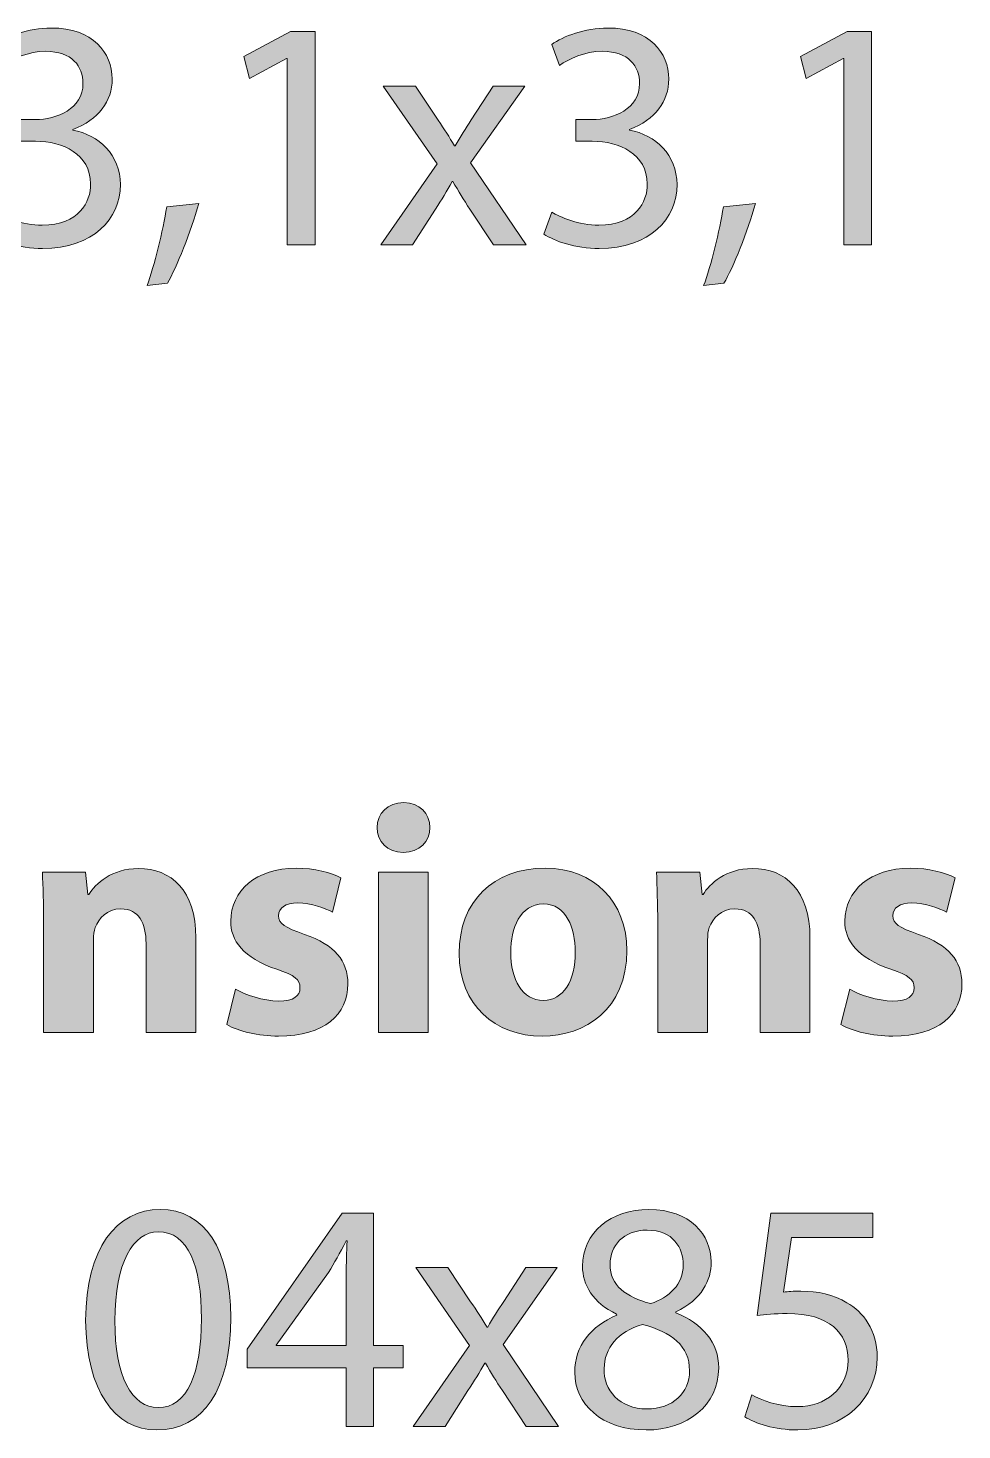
# Model space of a CAD drawing. Header units: inches. Extents: x 110 to 594, y -365 to 80.
# Drawn here: x 530.74 to 550.66, y -102.02 to -72.12 of the extents above; entities that cross this region are included whole.
import ezdxf

# ---------------------------------------------------------------- set-up
doc = ezdxf.new("R2010")
doc.units = ezdxf.units.IN
doc.header["$MEASUREMENT"] = 0
doc.layers.add('description', color=7, linetype='Continuous')

# ---------------------------------------------------------------- blocks, each defined once
blk = doc.blocks.new('block 25')
at = {"layer": 'description'}
h = blk.add_hatch(color=252, dxfattribs=at)
h.dxf.hatch_style = 2
edge = h.paths.add_edge_path()
edge.add_spline(control_points=[(530.034, -76.042), (530.209, -76.147), (530.607, -76.322), (531.041, -76.322), (531.825, -76.322), (532.077, -75.825), (532.07, -75.44), (532.063, -74.804), (531.489, -74.531), (530.894, -74.531), (530.894, -74.531), (530.552, -74.531), (530.552, -74.531), (530.552, -74.531), (530.552, -74.069), (530.552, -74.069), (530.552, -74.069), (530.894, -74.069), (530.894, -74.069), (531.342, -74.069), (531.909, -73.838), (531.909, -73.299), (531.909, -72.935), (531.678, -72.613), (531.111, -72.613), (530.748, -72.613), (530.398, -72.774), (530.202, -72.914), (530.202, -72.914), (530.034, -72.466), (530.034, -72.466), (530.278, -72.291), (530.74, -72.116), (531.23, -72.116), (532.126, -72.116), (532.532, -72.648), (532.532, -73.201), (532.532, -73.677), (532.245, -74.076), (531.692, -74.279), (531.692, -74.279), (531.692, -74.293), (531.692, -74.293), (532.252, -74.398), (532.7, -74.818), (532.707, -75.454), (532.707, -76.182), (532.133, -76.819), (531.048, -76.819), (530.537, -76.819), (530.09, -76.658), (529.866, -76.511), (529.866, -76.511), (530.034, -76.042), (530.034, -76.042)], knot_values=[0, 0, 0, 0, 1, 1, 1, 2, 2, 2, 3, 3, 3, 4, 4, 4, 5, 5, 5, 6, 6, 6, 7, 7, 7, 8, 8, 8, 9, 9, 9, 10, 10, 10, 11, 11, 11, 12, 12, 12, 13, 13, 13, 14, 14, 14, 15, 15, 15, 16, 16, 16, 17, 17, 17, 18, 18, 18, 18], degree=3, periodic=1)
h = blk.add_hatch(color=252, dxfattribs=at)
h.dxf.hatch_style = 2
h.paths.add_polyline_path([(536.263, -72.767), (536.249, -72.767), (535.458, -73.194), (535.339, -72.725), (536.333, -72.193), (536.858, -72.193), (536.858, -76.742), (536.263, -76.742)])
h = blk.add_hatch(color=252, dxfattribs=at)
h.dxf.hatch_style = 2
edge = h.paths.add_edge_path()
edge.add_spline(control_points=[(541.905, -76.042), (542.08, -76.147), (542.479, -76.322), (542.913, -76.322), (543.696, -76.322), (543.949, -75.825), (543.942, -75.44), (543.934, -74.804), (543.361, -74.531), (542.766, -74.531), (542.766, -74.531), (542.423, -74.531), (542.423, -74.531), (542.423, -74.531), (542.423, -74.069), (542.423, -74.069), (542.423, -74.069), (542.766, -74.069), (542.766, -74.069), (543.214, -74.069), (543.78, -73.838), (543.78, -73.299), (543.78, -72.935), (543.55, -72.613), (542.983, -72.613), (542.619, -72.613), (542.269, -72.774), (542.073, -72.914), (542.073, -72.914), (541.905, -72.466), (541.905, -72.466), (542.15, -72.291), (542.612, -72.116), (543.102, -72.116), (543.997, -72.116), (544.403, -72.648), (544.403, -73.201), (544.403, -73.677), (544.117, -74.076), (543.563, -74.279), (543.563, -74.279), (543.563, -74.293), (543.563, -74.293), (544.124, -74.398), (544.571, -74.818), (544.578, -75.454), (544.578, -76.182), (544.004, -76.819), (542.92, -76.819), (542.409, -76.819), (541.961, -76.658), (541.737, -76.511), (541.737, -76.511), (541.905, -76.042), (541.905, -76.042)], knot_values=[0, 0, 0, 0, 1, 1, 1, 2, 2, 2, 3, 3, 3, 4, 4, 4, 5, 5, 5, 6, 6, 6, 7, 7, 7, 8, 8, 8, 9, 9, 9, 10, 10, 10, 11, 11, 11, 12, 12, 12, 13, 13, 13, 14, 14, 14, 15, 15, 15, 16, 16, 16, 17, 17, 17, 18, 18, 18, 18], degree=3, periodic=1)
h = blk.add_hatch(color=252, dxfattribs=at)
h.dxf.hatch_style = 2
h.paths.add_polyline_path([(548.134, -72.767), (548.121, -72.767), (547.33, -73.194), (547.211, -72.725), (548.205, -72.193), (548.729, -72.193), (548.729, -76.742), (548.134, -76.742)])
h = blk.add_hatch(color=252, dxfattribs=at)
h.dxf.hatch_style = 2
edge = h.paths.add_edge_path()
edge.add_spline(control_points=[(539, -73.355), (539, -73.355), (539.483, -74.083), (539.483, -74.083), (539.616, -74.272), (539.721, -74.44), (539.833, -74.629), (539.833, -74.629), (539.847, -74.629), (539.847, -74.629), (539.959, -74.433), (540.071, -74.258), (540.19, -74.076), (540.19, -74.076), (540.658, -73.355), (540.658, -73.355), (540.658, -73.355), (541.33, -73.355), (541.33, -73.355), (541.33, -73.355), (540.175, -74.993), (540.175, -74.993), (540.175, -74.993), (541.359, -76.742), (541.359, -76.742), (541.359, -76.742), (540.665, -76.742), (540.665, -76.742), (540.665, -76.742), (540.162, -75.979), (540.162, -75.979), (540.029, -75.783), (539.917, -75.594), (539.798, -75.391), (539.798, -75.391), (539.784, -75.391), (539.784, -75.391), (539.672, -75.594), (539.56, -75.776), (539.427, -75.979), (539.427, -75.979), (538.937, -76.742), (538.937, -76.742), (538.937, -76.742), (538.258, -76.742), (538.258, -76.742), (538.258, -76.742), (539.462, -75.014), (539.462, -75.014), (539.462, -75.014), (538.314, -73.355), (538.314, -73.355), (538.314, -73.355), (539, -73.355), (539, -73.355)], knot_values=[0, 0, 0, 0, 1, 1, 1, 2, 2, 2, 3, 3, 3, 4, 4, 4, 5, 5, 5, 6, 6, 6, 7, 7, 7, 8, 8, 8, 9, 9, 9, 10, 10, 10, 11, 11, 11, 12, 12, 12, 13, 13, 13, 14, 14, 14, 15, 15, 15, 16, 16, 16, 17, 17, 17, 18, 18, 18, 18], degree=3, periodic=1)
h = blk.add_hatch(color=252, dxfattribs=at)
h.dxf.hatch_style = 2
edge = h.paths.add_edge_path()
edge.add_spline(control_points=[(533.275, -77.61), (533.429, -77.19), (533.617, -76.441), (533.695, -75.93), (533.695, -75.93), (534.38, -75.86), (534.38, -75.86), (534.212, -76.455), (533.904, -77.232), (533.708, -77.561), (533.708, -77.561), (533.275, -77.61), (533.275, -77.61)], knot_values=[0, 0, 0, 0, 1, 1, 1, 2, 2, 2, 3, 3, 3, 4, 4, 4, 4], degree=3, periodic=1)
h = blk.add_hatch(color=252, dxfattribs=at)
h.dxf.hatch_style = 2
edge = h.paths.add_edge_path()
edge.add_spline(control_points=[(545.146, -77.61), (545.3, -77.19), (545.489, -76.441), (545.566, -75.93), (545.566, -75.93), (546.252, -75.86), (546.252, -75.86), (546.084, -76.455), (545.776, -77.232), (545.58, -77.561), (545.58, -77.561), (545.146, -77.61), (545.146, -77.61)], knot_values=[0, 0, 0, 0, 1, 1, 1, 2, 2, 2, 3, 3, 3, 4, 4, 4, 4], degree=3, periodic=1)
h = blk.add_hatch(color=252, dxfattribs=at)
h.dxf.hatch_style = 2
edge = h.paths.add_edge_path()
edge.add_spline(control_points=[(539.309, -89.168), (539.309, -89.462), (539.092, -89.7), (538.735, -89.7), (538.399, -89.7), (538.182, -89.462), (538.182, -89.168), (538.182, -88.867), (538.406, -88.637), (538.749, -88.637), (539.092, -88.637), (539.302, -88.867), (539.309, -89.168)], knot_values=[0, 0, 0, 0, 1, 1, 1, 2, 2, 2, 3, 3, 3, 4, 4, 4, 4], degree=3, periodic=1)
h.paths.add_polyline_path([(538.21, -93.542), (538.21, -90.12), (539.274, -90.12), (539.274, -93.542)])
h = blk.add_hatch(color=252, dxfattribs=at)
h.dxf.hatch_style = 2
edge = h.paths.add_edge_path()
edge.add_spline(control_points=[(531.07, -91.212), (531.07, -90.785), (531.056, -90.428), (531.043, -90.12), (531.043, -90.12), (531.966, -90.12), (531.966, -90.12), (531.966, -90.12), (532.015, -90.596), (532.015, -90.596), (532.015, -90.596), (532.036, -90.596), (532.036, -90.596), (532.176, -90.372), (532.519, -90.043), (533.093, -90.043), (533.792, -90.043), (534.317, -90.512), (534.317, -91.52), (534.317, -91.52), (534.317, -93.542), (534.317, -93.542), (534.317, -93.542), (533.254, -93.542), (533.254, -93.542), (533.254, -93.542), (533.254, -91.646), (533.254, -91.646), (533.254, -91.205), (533.1, -90.904), (532.715, -90.904), (532.421, -90.904), (532.246, -91.107), (532.169, -91.303), (532.141, -91.373), (532.134, -91.471), (532.134, -91.569), (532.134, -91.569), (532.134, -93.542), (532.134, -93.542), (532.134, -93.542), (531.07, -93.542), (531.07, -93.542), (531.07, -93.542), (531.07, -91.212), (531.07, -91.212)], knot_values=[0, 0, 0, 0, 1, 1, 1, 2, 2, 2, 3, 3, 3, 4, 4, 4, 5, 5, 5, 6, 6, 6, 7, 7, 7, 8, 8, 8, 9, 9, 9, 10, 10, 10, 11, 11, 11, 12, 12, 12, 13, 13, 13, 14, 14, 14, 15, 15, 15, 15], degree=3, periodic=1)
h = blk.add_hatch(color=252, dxfattribs=at)
h.dxf.hatch_style = 2
edge = h.paths.add_edge_path()
edge.add_spline(control_points=[(535.165, -92.618), (535.361, -92.737), (535.767, -92.87), (536.082, -92.87), (536.404, -92.87), (536.537, -92.765), (536.537, -92.59), (536.537, -92.408), (536.432, -92.324), (536.04, -92.191), (535.326, -91.953), (535.053, -91.569), (535.06, -91.163), (535.06, -90.519), (535.606, -90.036), (536.453, -90.036), (536.852, -90.036), (537.202, -90.134), (537.411, -90.239), (537.411, -90.239), (537.23, -90.974), (537.23, -90.974), (537.076, -90.89), (536.774, -90.778), (536.488, -90.778), (536.229, -90.778), (536.082, -90.883), (536.082, -91.051), (536.082, -91.219), (536.215, -91.303), (536.635, -91.45), (537.286, -91.674), (537.552, -92.009), (537.559, -92.506), (537.559, -93.15), (537.062, -93.619), (536.082, -93.619), (535.634, -93.619), (535.235, -93.514), (534.976, -93.374), (534.976, -93.374), (535.165, -92.618), (535.165, -92.618)], knot_values=[0, 0, 0, 0, 1, 1, 1, 2, 2, 2, 3, 3, 3, 4, 4, 4, 5, 5, 5, 6, 6, 6, 7, 7, 7, 8, 8, 8, 9, 9, 9, 10, 10, 10, 11, 11, 11, 12, 12, 12, 13, 13, 13, 14, 14, 14, 14], degree=3, periodic=1)
h = blk.add_hatch(color=252, dxfattribs=at)
h.dxf.hatch_style = 2
edge = h.paths.add_edge_path()
edge.add_spline(control_points=[(543.508, -91.793), (543.508, -93.045), (542.619, -93.619), (541.702, -93.619), (540.702, -93.619), (539.932, -92.961), (539.932, -91.855), (539.932, -90.743), (540.66, -90.036), (541.765, -90.036), (542.808, -90.036), (543.508, -90.757), (543.508, -91.793)], knot_values=[0, 0, 0, 0, 1, 1, 1, 2, 2, 2, 3, 3, 3, 4, 4, 4, 4], degree=3, periodic=1)
edge = h.paths.add_edge_path()
edge.add_spline(control_points=[(541.031, -91.828), (541.031, -92.415), (541.276, -92.856), (541.731, -92.856), (542.15, -92.856), (542.409, -92.443), (542.409, -91.82), (542.409, -91.317), (542.213, -90.799), (541.731, -90.799), (541.227, -90.799), (541.031, -91.324), (541.031, -91.828)], knot_values=[0, 0, 0, 0, 1, 1, 1, 2, 2, 2, 3, 3, 3, 4, 4, 4, 4], degree=3, periodic=1)
h = blk.add_hatch(color=252, dxfattribs=at)
h.dxf.hatch_style = 2
edge = h.paths.add_edge_path()
edge.add_spline(control_points=[(544.167, -91.212), (544.167, -90.785), (544.153, -90.428), (544.139, -90.12), (544.139, -90.12), (545.063, -90.12), (545.063, -90.12), (545.063, -90.12), (545.112, -90.596), (545.112, -90.596), (545.112, -90.596), (545.133, -90.596), (545.133, -90.596), (545.273, -90.372), (545.616, -90.043), (546.189, -90.043), (546.889, -90.043), (547.414, -90.512), (547.414, -91.52), (547.414, -91.52), (547.414, -93.542), (547.414, -93.542), (547.414, -93.542), (546.35, -93.542), (546.35, -93.542), (546.35, -93.542), (546.35, -91.646), (546.35, -91.646), (546.35, -91.205), (546.196, -90.904), (545.812, -90.904), (545.517, -90.904), (545.342, -91.107), (545.266, -91.303), (545.238, -91.373), (545.231, -91.471), (545.231, -91.569), (545.231, -91.569), (545.231, -93.542), (545.231, -93.542), (545.231, -93.542), (544.167, -93.542), (544.167, -93.542), (544.167, -93.542), (544.167, -91.212), (544.167, -91.212)], knot_values=[0, 0, 0, 0, 1, 1, 1, 2, 2, 2, 3, 3, 3, 4, 4, 4, 5, 5, 5, 6, 6, 6, 7, 7, 7, 8, 8, 8, 9, 9, 9, 10, 10, 10, 11, 11, 11, 12, 12, 12, 13, 13, 13, 14, 14, 14, 15, 15, 15, 15], degree=3, periodic=1)
h = blk.add_hatch(color=252, dxfattribs=at)
h.dxf.hatch_style = 2
edge = h.paths.add_edge_path()
edge.add_spline(control_points=[(548.262, -92.618), (548.458, -92.737), (548.864, -92.87), (549.179, -92.87), (549.501, -92.87), (549.634, -92.765), (549.634, -92.59), (549.634, -92.408), (549.529, -92.324), (549.137, -92.191), (548.423, -91.953), (548.15, -91.569), (548.157, -91.163), (548.157, -90.519), (548.703, -90.036), (549.55, -90.036), (549.949, -90.036), (550.298, -90.134), (550.508, -90.239), (550.508, -90.239), (550.326, -90.974), (550.326, -90.974), (550.172, -90.89), (549.871, -90.778), (549.585, -90.778), (549.326, -90.778), (549.179, -90.883), (549.179, -91.051), (549.179, -91.219), (549.312, -91.303), (549.731, -91.45), (550.382, -91.674), (550.648, -92.009), (550.655, -92.506), (550.655, -93.15), (550.158, -93.619), (549.179, -93.619), (548.731, -93.619), (548.332, -93.514), (548.073, -93.374), (548.073, -93.374), (548.262, -92.618), (548.262, -92.618)], knot_values=[0, 0, 0, 0, 1, 1, 1, 2, 2, 2, 3, 3, 3, 4, 4, 4, 5, 5, 5, 6, 6, 6, 7, 7, 7, 8, 8, 8, 9, 9, 9, 10, 10, 10, 11, 11, 11, 12, 12, 12, 13, 13, 13, 14, 14, 14, 14], degree=3, periodic=1)
h = blk.add_hatch(color=252, dxfattribs=at)
h.dxf.hatch_style = 2
edge = h.paths.add_edge_path()
edge.add_spline(control_points=[(535.059, -99.619), (535.059, -101.165), (534.478, -102.019), (533.477, -102.019), (532.589, -102.019), (531.98, -101.186), (531.966, -99.682), (531.966, -98.149), (532.631, -97.316), (533.554, -97.316), (534.506, -97.316), (535.059, -98.17), (535.059, -99.619)], knot_values=[0, 0, 0, 0, 1, 1, 1, 2, 2, 2, 3, 3, 3, 4, 4, 4, 4], degree=3, periodic=1)
edge = h.paths.add_edge_path()
edge.add_spline(control_points=[(532.589, -99.689), (532.589, -100.871), (532.952, -101.543), (533.512, -101.543), (534.135, -101.543), (534.436, -100.808), (534.436, -99.647), (534.436, -98.527), (534.156, -97.792), (533.512, -97.792), (532.98, -97.792), (532.589, -98.45), (532.589, -99.689)], knot_values=[0, 0, 0, 0, 1, 1, 1, 2, 2, 2, 3, 3, 3, 4, 4, 4, 4], degree=3, periodic=1)
h = blk.add_hatch(color=252, dxfattribs=at)
h.dxf.hatch_style = 2
h.paths.add_polyline_path([(537.523, -101.942), (537.523, -100.696), (535.41, -100.696), (535.41, -100.297), (537.439, -97.393), (538.104, -97.393), (538.104, -100.22), (538.741, -100.22), (538.741, -100.696), (538.104, -100.696), (538.104, -101.942)])
edge = h.paths.add_edge_path()
edge.add_spline(control_points=[(537.523, -100.22), (537.523, -100.22), (537.523, -98.702), (537.523, -98.702), (537.523, -98.464), (537.53, -98.226), (537.544, -97.988), (537.544, -97.988), (537.523, -97.988), (537.523, -97.988), (537.383, -98.254), (537.271, -98.45), (537.145, -98.66), (537.145, -98.66), (536.032, -100.207), (536.032, -100.207), (536.032, -100.207), (536.032, -100.22), (536.032, -100.22), (536.032, -100.22), (537.523, -100.22), (537.523, -100.22)], knot_values=[0, 0, 0, 0, 1, 1, 1, 2, 2, 2, 3, 3, 3, 4, 4, 4, 5, 5, 5, 6, 6, 6, 7, 7, 7, 7], degree=3, periodic=1)
h = blk.add_hatch(color=252, dxfattribs=at)
h.dxf.hatch_style = 2
edge = h.paths.add_edge_path()
edge.add_spline(control_points=[(543.291, -99.549), (542.78, -99.311), (542.563, -98.919), (542.563, -98.527), (542.563, -97.806), (543.172, -97.316), (543.977, -97.316), (544.859, -97.316), (545.307, -97.862), (545.307, -98.436), (545.307, -98.821), (545.111, -99.241), (544.551, -99.5), (544.551, -99.5), (544.551, -99.521), (544.551, -99.521), (545.117, -99.745), (545.467, -100.151), (545.467, -100.696), (545.467, -101.494), (544.788, -102.019), (543.921, -102.019), (542.969, -102.019), (542.396, -101.459), (542.396, -100.794), (542.396, -100.22), (542.738, -99.808), (543.298, -99.57), (543.298, -99.57), (543.291, -99.549), (543.291, -99.549)], knot_values=[0, 0, 0, 0, 1, 1, 1, 2, 2, 2, 3, 3, 3, 4, 4, 4, 5, 5, 5, 6, 6, 6, 7, 7, 7, 8, 8, 8, 9, 9, 9, 10, 10, 10, 10], degree=3, periodic=1)
edge = h.paths.add_edge_path()
edge.add_spline(control_points=[(544.845, -100.759), (544.845, -100.214), (544.46, -99.941), (543.844, -99.766), (543.312, -99.92), (543.025, -100.276), (543.025, -100.71), (543.004, -101.165), (543.354, -101.571), (543.935, -101.571), (544.488, -101.571), (544.845, -101.228), (544.845, -100.759)], knot_values=[0, 0, 0, 0, 1, 1, 1, 2, 2, 2, 3, 3, 3, 4, 4, 4, 4], degree=3, periodic=1)
edge = h.paths.add_edge_path()
edge.add_spline(control_points=[(543.151, -98.485), (543.144, -98.94), (543.494, -99.185), (544.019, -99.325), (544.411, -99.192), (544.712, -98.912), (544.712, -98.499), (544.712, -98.135), (544.495, -97.757), (543.942, -97.757), (543.431, -97.757), (543.151, -98.093), (543.151, -98.485)], knot_values=[0, 0, 0, 0, 1, 1, 1, 2, 2, 2, 3, 3, 3, 4, 4, 4, 4], degree=3, periodic=1)
h = blk.add_hatch(color=252, dxfattribs=at)
h.dxf.hatch_style = 2
edge = h.paths.add_edge_path()
edge.add_spline(control_points=[(548.757, -97.911), (548.757, -97.911), (547.022, -97.911), (547.022, -97.911), (547.022, -97.911), (546.847, -99.08), (546.847, -99.08), (546.952, -99.066), (547.05, -99.059), (547.218, -99.059), (547.575, -99.059), (547.918, -99.129), (548.198, -99.304), (548.554, -99.5), (548.848, -99.899), (548.848, -100.465), (548.848, -101.354), (548.142, -102.019), (547.155, -102.019), (546.658, -102.019), (546.245, -101.879), (546.021, -101.739), (546.021, -101.739), (546.175, -101.27), (546.175, -101.27), (546.364, -101.382), (546.735, -101.522), (547.155, -101.522), (547.729, -101.522), (548.233, -101.144), (548.225, -100.535), (548.225, -99.948), (547.827, -99.535), (546.924, -99.535), (546.658, -99.535), (546.455, -99.556), (546.287, -99.577), (546.287, -99.577), (546.581, -97.393), (546.581, -97.393), (546.581, -97.393), (548.757, -97.393), (548.757, -97.393), (548.757, -97.393), (548.757, -97.911), (548.757, -97.911)], knot_values=[0, 0, 0, 0, 1, 1, 1, 2, 2, 2, 3, 3, 3, 4, 4, 4, 5, 5, 5, 6, 6, 6, 7, 7, 7, 8, 8, 8, 9, 9, 9, 10, 10, 10, 11, 11, 11, 12, 12, 12, 13, 13, 13, 14, 14, 14, 15, 15, 15, 15], degree=3, periodic=1)
h = blk.add_hatch(color=252, dxfattribs=at)
h.dxf.hatch_style = 2
edge = h.paths.add_edge_path()
edge.add_spline(control_points=[(539.693, -98.555), (539.693, -98.555), (540.176, -99.283), (540.176, -99.283), (540.309, -99.472), (540.414, -99.64), (540.526, -99.829), (540.526, -99.829), (540.54, -99.829), (540.54, -99.829), (540.652, -99.633), (540.764, -99.458), (540.883, -99.276), (540.883, -99.276), (541.352, -98.555), (541.352, -98.555), (541.352, -98.555), (542.023, -98.555), (542.023, -98.555), (542.023, -98.555), (540.869, -100.193), (540.869, -100.193), (540.869, -100.193), (542.052, -101.942), (542.052, -101.942), (542.052, -101.942), (541.359, -101.942), (541.359, -101.942), (541.359, -101.942), (540.855, -101.179), (540.855, -101.179), (540.722, -100.983), (540.61, -100.794), (540.491, -100.591), (540.491, -100.591), (540.477, -100.591), (540.477, -100.591), (540.365, -100.794), (540.253, -100.976), (540.12, -101.179), (540.12, -101.179), (539.63, -101.942), (539.63, -101.942), (539.63, -101.942), (538.951, -101.942), (538.951, -101.942), (538.951, -101.942), (540.155, -100.214), (540.155, -100.214), (540.155, -100.214), (539.008, -98.555), (539.008, -98.555), (539.008, -98.555), (539.693, -98.555), (539.693, -98.555)], knot_values=[0, 0, 0, 0, 1, 1, 1, 2, 2, 2, 3, 3, 3, 4, 4, 4, 5, 5, 5, 6, 6, 6, 7, 7, 7, 8, 8, 8, 9, 9, 9, 10, 10, 10, 11, 11, 11, 12, 12, 12, 13, 13, 13, 14, 14, 14, 15, 15, 15, 16, 16, 16, 17, 17, 17, 18, 18, 18, 18], degree=3, periodic=1)
at = {"layer": 'description', "lineweight": 0}
for points in [[(536.263, -72.767), (536.249, -72.767), (535.458, -73.194), (535.339, -72.725), (536.333, -72.193), (536.858, -72.193), (536.858, -76.742), (536.263, -76.742), (536.263, -72.767)], [(548.134, -72.767), (548.121, -72.767), (547.33, -73.194), (547.211, -72.725), (548.205, -72.193), (548.729, -72.193), (548.729, -76.742), (548.134, -76.742), (548.134, -72.767)], [(538.21, -93.542), (538.21, -90.12), (539.274, -90.12), (539.274, -93.542), (538.21, -93.542)], [(537.523, -101.942), (537.523, -100.696), (535.41, -100.696), (535.41, -100.297), (537.439, -97.393), (538.104, -97.393), (538.104, -100.22), (538.741, -100.22), (538.741, -100.696), (538.104, -100.696), (538.104, -101.942), (537.523, -101.942)]]:
    blk.add_lwpolyline(points, dxfattribs=at)
for points, knots in [([(530.034, -76.042), (530.209, -76.147), (530.607, -76.322), (531.041, -76.322), (531.825, -76.322), (532.077, -75.825), (532.07, -75.44), (532.063, -74.804), (531.489, -74.531), (530.894, -74.531), (530.894, -74.531), (530.552, -74.531), (530.552, -74.531), (530.552, -74.531), (530.552, -74.069), (530.552, -74.069), (530.552, -74.069), (530.894, -74.069), (530.894, -74.069), (531.342, -74.069), (531.909, -73.838), (531.909, -73.299), (531.909, -72.935), (531.678, -72.613), (531.111, -72.613), (530.748, -72.613), (530.398, -72.774), (530.202, -72.914), (530.202, -72.914), (530.034, -72.466), (530.034, -72.466), (530.278, -72.291), (530.74, -72.116), (531.23, -72.116), (532.126, -72.116), (532.532, -72.648), (532.532, -73.201), (532.532, -73.677), (532.245, -74.076), (531.692, -74.279), (531.692, -74.279), (531.692, -74.293), (531.692, -74.293), (532.252, -74.398), (532.7, -74.818), (532.707, -75.454), (532.707, -76.182), (532.133, -76.819), (531.048, -76.819), (530.537, -76.819), (530.09, -76.658), (529.866, -76.511), (529.866, -76.511), (530.034, -76.042), (530.034, -76.042)], [0, 0, 0, 0, 1, 1, 1, 2, 2, 2, 3, 3, 3, 4, 4, 4, 5, 5, 5, 6, 6, 6, 7, 7, 7, 8, 8, 8, 9, 9, 9, 10, 10, 10, 11, 11, 11, 12, 12, 12, 13, 13, 13, 14, 14, 14, 15, 15, 15, 16, 16, 16, 17, 17, 17, 18, 18, 18, 18]), ([(541.905, -76.042), (542.08, -76.147), (542.479, -76.322), (542.913, -76.322), (543.696, -76.322), (543.949, -75.825), (543.942, -75.44), (543.934, -74.804), (543.361, -74.531), (542.766, -74.531), (542.766, -74.531), (542.423, -74.531), (542.423, -74.531), (542.423, -74.531), (542.423, -74.069), (542.423, -74.069), (542.423, -74.069), (542.766, -74.069), (542.766, -74.069), (543.214, -74.069), (543.78, -73.838), (543.78, -73.299), (543.78, -72.935), (543.55, -72.613), (542.983, -72.613), (542.619, -72.613), (542.269, -72.774), (542.073, -72.914), (542.073, -72.914), (541.905, -72.466), (541.905, -72.466), (542.15, -72.291), (542.612, -72.116), (543.102, -72.116), (543.997, -72.116), (544.403, -72.648), (544.403, -73.201), (544.403, -73.677), (544.117, -74.076), (543.563, -74.279), (543.563, -74.279), (543.563, -74.293), (543.563, -74.293), (544.124, -74.398), (544.571, -74.818), (544.578, -75.454), (544.578, -76.182), (544.004, -76.819), (542.92, -76.819), (542.409, -76.819), (541.961, -76.658), (541.737, -76.511), (541.737, -76.511), (541.905, -76.042), (541.905, -76.042)], [0, 0, 0, 0, 1, 1, 1, 2, 2, 2, 3, 3, 3, 4, 4, 4, 5, 5, 5, 6, 6, 6, 7, 7, 7, 8, 8, 8, 9, 9, 9, 10, 10, 10, 11, 11, 11, 12, 12, 12, 13, 13, 13, 14, 14, 14, 15, 15, 15, 16, 16, 16, 17, 17, 17, 18, 18, 18, 18]), ([(539, -73.355), (539, -73.355), (539.483, -74.083), (539.483, -74.083), (539.616, -74.272), (539.721, -74.44), (539.833, -74.629), (539.833, -74.629), (539.847, -74.629), (539.847, -74.629), (539.959, -74.433), (540.071, -74.258), (540.19, -74.076), (540.19, -74.076), (540.658, -73.355), (540.658, -73.355), (540.658, -73.355), (541.33, -73.355), (541.33, -73.355), (541.33, -73.355), (540.175, -74.993), (540.175, -74.993), (540.175, -74.993), (541.359, -76.742), (541.359, -76.742), (541.359, -76.742), (540.665, -76.742), (540.665, -76.742), (540.665, -76.742), (540.162, -75.979), (540.162, -75.979), (540.029, -75.783), (539.917, -75.594), (539.798, -75.391), (539.798, -75.391), (539.784, -75.391), (539.784, -75.391), (539.672, -75.594), (539.56, -75.776), (539.427, -75.979), (539.427, -75.979), (538.937, -76.742), (538.937, -76.742), (538.937, -76.742), (538.258, -76.742), (538.258, -76.742), (538.258, -76.742), (539.462, -75.014), (539.462, -75.014), (539.462, -75.014), (538.314, -73.355), (538.314, -73.355), (538.314, -73.355), (539, -73.355), (539, -73.355)], [0, 0, 0, 0, 1, 1, 1, 2, 2, 2, 3, 3, 3, 4, 4, 4, 5, 5, 5, 6, 6, 6, 7, 7, 7, 8, 8, 8, 9, 9, 9, 10, 10, 10, 11, 11, 11, 12, 12, 12, 13, 13, 13, 14, 14, 14, 15, 15, 15, 16, 16, 16, 17, 17, 17, 18, 18, 18, 18]), ([(533.275, -77.61), (533.429, -77.19), (533.617, -76.441), (533.695, -75.93), (533.695, -75.93), (534.38, -75.86), (534.38, -75.86), (534.212, -76.455), (533.904, -77.232), (533.708, -77.561), (533.708, -77.561), (533.275, -77.61), (533.275, -77.61)], [0, 0, 0, 0, 1, 1, 1, 2, 2, 2, 3, 3, 3, 4, 4, 4, 4]), ([(545.146, -77.61), (545.3, -77.19), (545.489, -76.441), (545.566, -75.93), (545.566, -75.93), (546.252, -75.86), (546.252, -75.86), (546.084, -76.455), (545.776, -77.232), (545.58, -77.561), (545.58, -77.561), (545.146, -77.61), (545.146, -77.61)], [0, 0, 0, 0, 1, 1, 1, 2, 2, 2, 3, 3, 3, 4, 4, 4, 4]), ([(539.309, -89.168), (539.309, -89.462), (539.092, -89.7), (538.735, -89.7), (538.399, -89.7), (538.182, -89.462), (538.182, -89.168), (538.182, -88.867), (538.406, -88.637), (538.749, -88.637), (539.092, -88.637), (539.302, -88.867), (539.309, -89.168)], [0, 0, 0, 0, 1, 1, 1, 2, 2, 2, 3, 3, 3, 4, 4, 4, 4]), ([(531.07, -91.212), (531.07, -90.785), (531.056, -90.428), (531.043, -90.12), (531.043, -90.12), (531.966, -90.12), (531.966, -90.12), (531.966, -90.12), (532.015, -90.596), (532.015, -90.596), (532.015, -90.596), (532.036, -90.596), (532.036, -90.596), (532.176, -90.372), (532.519, -90.043), (533.093, -90.043), (533.792, -90.043), (534.317, -90.512), (534.317, -91.52), (534.317, -91.52), (534.317, -93.542), (534.317, -93.542), (534.317, -93.542), (533.254, -93.542), (533.254, -93.542), (533.254, -93.542), (533.254, -91.646), (533.254, -91.646), (533.254, -91.205), (533.1, -90.904), (532.715, -90.904), (532.421, -90.904), (532.246, -91.107), (532.169, -91.303), (532.141, -91.373), (532.134, -91.471), (532.134, -91.569), (532.134, -91.569), (532.134, -93.542), (532.134, -93.542), (532.134, -93.542), (531.07, -93.542), (531.07, -93.542), (531.07, -93.542), (531.07, -91.212), (531.07, -91.212)], [0, 0, 0, 0, 1, 1, 1, 2, 2, 2, 3, 3, 3, 4, 4, 4, 5, 5, 5, 6, 6, 6, 7, 7, 7, 8, 8, 8, 9, 9, 9, 10, 10, 10, 11, 11, 11, 12, 12, 12, 13, 13, 13, 14, 14, 14, 15, 15, 15, 15]), ([(535.165, -92.618), (535.361, -92.737), (535.767, -92.87), (536.082, -92.87), (536.404, -92.87), (536.537, -92.765), (536.537, -92.59), (536.537, -92.408), (536.432, -92.324), (536.04, -92.191), (535.326, -91.953), (535.053, -91.569), (535.06, -91.163), (535.06, -90.519), (535.606, -90.036), (536.453, -90.036), (536.852, -90.036), (537.202, -90.134), (537.411, -90.239), (537.411, -90.239), (537.23, -90.974), (537.23, -90.974), (537.076, -90.89), (536.774, -90.778), (536.488, -90.778), (536.229, -90.778), (536.082, -90.883), (536.082, -91.051), (536.082, -91.219), (536.215, -91.303), (536.635, -91.45), (537.286, -91.674), (537.552, -92.009), (537.559, -92.506), (537.559, -93.15), (537.062, -93.619), (536.082, -93.619), (535.634, -93.619), (535.235, -93.514), (534.976, -93.374), (534.976, -93.374), (535.165, -92.618), (535.165, -92.618)], [0, 0, 0, 0, 1, 1, 1, 2, 2, 2, 3, 3, 3, 4, 4, 4, 5, 5, 5, 6, 6, 6, 7, 7, 7, 8, 8, 8, 9, 9, 9, 10, 10, 10, 11, 11, 11, 12, 12, 12, 13, 13, 13, 14, 14, 14, 14]), ([(543.508, -91.793), (543.508, -93.045), (542.619, -93.619), (541.702, -93.619), (540.702, -93.619), (539.932, -92.961), (539.932, -91.855), (539.932, -90.743), (540.66, -90.036), (541.765, -90.036), (542.808, -90.036), (543.508, -90.757), (543.508, -91.793)], [0, 0, 0, 0, 1, 1, 1, 2, 2, 2, 3, 3, 3, 4, 4, 4, 4]), ([(544.167, -91.212), (544.167, -90.785), (544.153, -90.428), (544.139, -90.12), (544.139, -90.12), (545.063, -90.12), (545.063, -90.12), (545.063, -90.12), (545.112, -90.596), (545.112, -90.596), (545.112, -90.596), (545.133, -90.596), (545.133, -90.596), (545.273, -90.372), (545.616, -90.043), (546.189, -90.043), (546.889, -90.043), (547.414, -90.512), (547.414, -91.52), (547.414, -91.52), (547.414, -93.542), (547.414, -93.542), (547.414, -93.542), (546.35, -93.542), (546.35, -93.542), (546.35, -93.542), (546.35, -91.646), (546.35, -91.646), (546.35, -91.205), (546.196, -90.904), (545.812, -90.904), (545.517, -90.904), (545.342, -91.107), (545.266, -91.303), (545.238, -91.373), (545.231, -91.471), (545.231, -91.569), (545.231, -91.569), (545.231, -93.542), (545.231, -93.542), (545.231, -93.542), (544.167, -93.542), (544.167, -93.542), (544.167, -93.542), (544.167, -91.212), (544.167, -91.212)], [0, 0, 0, 0, 1, 1, 1, 2, 2, 2, 3, 3, 3, 4, 4, 4, 5, 5, 5, 6, 6, 6, 7, 7, 7, 8, 8, 8, 9, 9, 9, 10, 10, 10, 11, 11, 11, 12, 12, 12, 13, 13, 13, 14, 14, 14, 15, 15, 15, 15]), ([(548.262, -92.618), (548.458, -92.737), (548.864, -92.87), (549.179, -92.87), (549.501, -92.87), (549.634, -92.765), (549.634, -92.59), (549.634, -92.408), (549.529, -92.324), (549.137, -92.191), (548.423, -91.953), (548.15, -91.569), (548.157, -91.163), (548.157, -90.519), (548.703, -90.036), (549.55, -90.036), (549.949, -90.036), (550.298, -90.134), (550.508, -90.239), (550.508, -90.239), (550.326, -90.974), (550.326, -90.974), (550.172, -90.89), (549.871, -90.778), (549.585, -90.778), (549.326, -90.778), (549.179, -90.883), (549.179, -91.051), (549.179, -91.219), (549.312, -91.303), (549.731, -91.45), (550.382, -91.674), (550.648, -92.009), (550.655, -92.506), (550.655, -93.15), (550.158, -93.619), (549.179, -93.619), (548.731, -93.619), (548.332, -93.514), (548.073, -93.374), (548.073, -93.374), (548.262, -92.618), (548.262, -92.618)], [0, 0, 0, 0, 1, 1, 1, 2, 2, 2, 3, 3, 3, 4, 4, 4, 5, 5, 5, 6, 6, 6, 7, 7, 7, 8, 8, 8, 9, 9, 9, 10, 10, 10, 11, 11, 11, 12, 12, 12, 13, 13, 13, 14, 14, 14, 14]), ([(541.031, -91.828), (541.031, -92.415), (541.276, -92.856), (541.731, -92.856), (542.15, -92.856), (542.409, -92.443), (542.409, -91.82), (542.409, -91.317), (542.213, -90.799), (541.731, -90.799), (541.227, -90.799), (541.031, -91.324), (541.031, -91.828)], [0, 0, 0, 0, 1, 1, 1, 2, 2, 2, 3, 3, 3, 4, 4, 4, 4]), ([(535.059, -99.619), (535.059, -101.165), (534.478, -102.019), (533.477, -102.019), (532.589, -102.019), (531.98, -101.186), (531.966, -99.682), (531.966, -98.149), (532.631, -97.316), (533.554, -97.316), (534.506, -97.316), (535.059, -98.17), (535.059, -99.619)], [0, 0, 0, 0, 1, 1, 1, 2, 2, 2, 3, 3, 3, 4, 4, 4, 4]), ([(543.291, -99.549), (542.78, -99.311), (542.563, -98.919), (542.563, -98.527), (542.563, -97.806), (543.172, -97.316), (543.977, -97.316), (544.859, -97.316), (545.307, -97.862), (545.307, -98.436), (545.307, -98.821), (545.111, -99.241), (544.551, -99.5), (544.551, -99.5), (544.551, -99.521), (544.551, -99.521), (545.117, -99.745), (545.467, -100.151), (545.467, -100.696), (545.467, -101.494), (544.788, -102.019), (543.921, -102.019), (542.969, -102.019), (542.396, -101.459), (542.396, -100.794), (542.396, -100.22), (542.738, -99.808), (543.298, -99.57), (543.298, -99.57), (543.291, -99.549), (543.291, -99.549)], [0, 0, 0, 0, 1, 1, 1, 2, 2, 2, 3, 3, 3, 4, 4, 4, 5, 5, 5, 6, 6, 6, 7, 7, 7, 8, 8, 8, 9, 9, 9, 10, 10, 10, 10]), ([(548.757, -97.911), (548.757, -97.911), (547.022, -97.911), (547.022, -97.911), (547.022, -97.911), (546.847, -99.08), (546.847, -99.08), (546.952, -99.066), (547.05, -99.059), (547.218, -99.059), (547.575, -99.059), (547.918, -99.129), (548.198, -99.304), (548.554, -99.5), (548.848, -99.899), (548.848, -100.465), (548.848, -101.354), (548.142, -102.019), (547.155, -102.019), (546.658, -102.019), (546.245, -101.879), (546.021, -101.739), (546.021, -101.739), (546.175, -101.27), (546.175, -101.27), (546.364, -101.382), (546.735, -101.522), (547.155, -101.522), (547.729, -101.522), (548.233, -101.144), (548.225, -100.535), (548.225, -99.948), (547.827, -99.535), (546.924, -99.535), (546.658, -99.535), (546.455, -99.556), (546.287, -99.577), (546.287, -99.577), (546.581, -97.393), (546.581, -97.393), (546.581, -97.393), (548.757, -97.393), (548.757, -97.393), (548.757, -97.393), (548.757, -97.911), (548.757, -97.911)], [0, 0, 0, 0, 1, 1, 1, 2, 2, 2, 3, 3, 3, 4, 4, 4, 5, 5, 5, 6, 6, 6, 7, 7, 7, 8, 8, 8, 9, 9, 9, 10, 10, 10, 11, 11, 11, 12, 12, 12, 13, 13, 13, 14, 14, 14, 15, 15, 15, 15]), ([(543.151, -98.485), (543.144, -98.94), (543.494, -99.185), (544.019, -99.325), (544.411, -99.192), (544.712, -98.912), (544.712, -98.499), (544.712, -98.135), (544.495, -97.757), (543.942, -97.757), (543.431, -97.757), (543.151, -98.093), (543.151, -98.485)], [0, 0, 0, 0, 1, 1, 1, 2, 2, 2, 3, 3, 3, 4, 4, 4, 4]), ([(532.589, -99.689), (532.589, -100.871), (532.952, -101.543), (533.512, -101.543), (534.135, -101.543), (534.436, -100.808), (534.436, -99.647), (534.436, -98.527), (534.156, -97.792), (533.512, -97.792), (532.98, -97.792), (532.589, -98.45), (532.589, -99.689)], [0, 0, 0, 0, 1, 1, 1, 2, 2, 2, 3, 3, 3, 4, 4, 4, 4]), ([(537.523, -100.22), (537.523, -100.22), (537.523, -98.702), (537.523, -98.702), (537.523, -98.464), (537.53, -98.226), (537.544, -97.988), (537.544, -97.988), (537.523, -97.988), (537.523, -97.988), (537.383, -98.254), (537.271, -98.45), (537.145, -98.66), (537.145, -98.66), (536.032, -100.207), (536.032, -100.207), (536.032, -100.207), (536.032, -100.22), (536.032, -100.22), (536.032, -100.22), (537.523, -100.22), (537.523, -100.22)], [0, 0, 0, 0, 1, 1, 1, 2, 2, 2, 3, 3, 3, 4, 4, 4, 5, 5, 5, 6, 6, 6, 7, 7, 7, 7]), ([(539.693, -98.555), (539.693, -98.555), (540.176, -99.283), (540.176, -99.283), (540.309, -99.472), (540.414, -99.64), (540.526, -99.829), (540.526, -99.829), (540.54, -99.829), (540.54, -99.829), (540.652, -99.633), (540.764, -99.458), (540.883, -99.276), (540.883, -99.276), (541.352, -98.555), (541.352, -98.555), (541.352, -98.555), (542.023, -98.555), (542.023, -98.555), (542.023, -98.555), (540.869, -100.193), (540.869, -100.193), (540.869, -100.193), (542.052, -101.942), (542.052, -101.942), (542.052, -101.942), (541.359, -101.942), (541.359, -101.942), (541.359, -101.942), (540.855, -101.179), (540.855, -101.179), (540.722, -100.983), (540.61, -100.794), (540.491, -100.591), (540.491, -100.591), (540.477, -100.591), (540.477, -100.591), (540.365, -100.794), (540.253, -100.976), (540.12, -101.179), (540.12, -101.179), (539.63, -101.942), (539.63, -101.942), (539.63, -101.942), (538.951, -101.942), (538.951, -101.942), (538.951, -101.942), (540.155, -100.214), (540.155, -100.214), (540.155, -100.214), (539.008, -98.555), (539.008, -98.555), (539.008, -98.555), (539.693, -98.555), (539.693, -98.555)], [0, 0, 0, 0, 1, 1, 1, 2, 2, 2, 3, 3, 3, 4, 4, 4, 5, 5, 5, 6, 6, 6, 7, 7, 7, 8, 8, 8, 9, 9, 9, 10, 10, 10, 11, 11, 11, 12, 12, 12, 13, 13, 13, 14, 14, 14, 15, 15, 15, 16, 16, 16, 17, 17, 17, 18, 18, 18, 18]), ([(544.845, -100.759), (544.845, -100.214), (544.46, -99.941), (543.844, -99.766), (543.312, -99.92), (543.025, -100.276), (543.025, -100.71), (543.004, -101.165), (543.354, -101.571), (543.935, -101.571), (544.488, -101.571), (544.845, -101.228), (544.845, -100.759)], [0, 0, 0, 0, 1, 1, 1, 2, 2, 2, 3, 3, 3, 4, 4, 4, 4])]:
    blk.add_open_spline(points, degree=3, knots=knots, dxfattribs=at)
blk = doc.blocks.new('block 24')
at = {"layer": 'description'}
blk.add_blockref('block 25', (0, 0), dxfattribs=at)

msp = doc.modelspace()

# ---------------------------------------------------------------- block references
at = {"layer": 'description'}
msp.add_blockref('block 24', (0, 0), dxfattribs=at)

doc.saveas('drawing.dxf')
